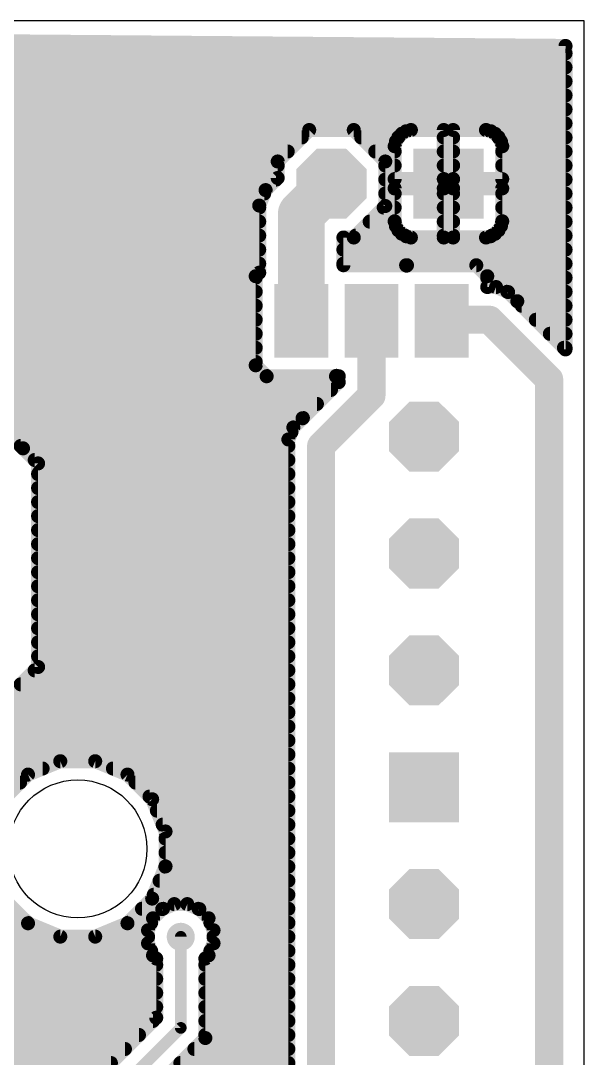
# Model space of a CAD drawing. Extents: x 0 to 81, y 1 to 51.1.
# Drawn here: x 68.76 to 81, y 28.45 to 51 of the extents above; entities that cross this region are included whole.
import ezdxf

# ---------------------------------------------------------------- set-up
doc = ezdxf.new("R2010")
doc.units = 0
for name, color, linetype in [('16', 175, 'CONTINUOUS'), ('17', 82, 'CONTINUOUS'), ('18', 82, 'CONTINUOUS'), ('20', 7, 'CONTINUOUS')]:
    doc.layers.add(name, color=color, linetype=linetype)

# ---------------------------------------------------------------- blocks, each defined once
blk = doc.blocks.new('OCTAGONP')
at = {"const_width": 0.5}
blk.add_lwpolyline([(-0.25, -0.1036), (-0.25, 0.1036), (-0.1036, 0.25), (0.1036, 0.25), (0.25, 0.1036), (0.25, -0.1036), (0.1036, -0.25), (-0.1036, -0.25), (-0.25, -0.1036), (-0.25, 0.1036)], dxfattribs=at)
blk = doc.blocks.new('SQUAREP')
blk.add_solid([(-0.5, -0.5), (0.5, -0.5), (-0.5, 0.5), (0.5, 0.5)])
blk = doc.blocks.new('RECT')
blk.add_solid([(-0.5, -0.5), (0.5, -0.5), (-0.5, 0.5), (0.5, 0.5)])
blk = doc.blocks.new('ROUNDV')
at = {"const_width": 0.5}
blk.add_lwpolyline([(0, -0.25, 1), (0, 0.25, 1), (0, -0.25)], format="xyb", dxfattribs=at)

msp = doc.modelspace()

# ---------------------------------------------------------------- linework, layer by layer
at = {"layer": '16'}
for points, const_width in [([(63.528, 50.5936), (80.5936, 50.4528)], 0.3048), ([(80.5936, 50.4528), (80.5936, 43.8562)], 0.3048), ([(16.2179, 50.292), (80.5936, 50.292)], 0.3048), ([(16.2179, 49.9872), (80.5936, 49.9872)], 0.3048), ([(16.2179, 49.6824), (80.5936, 49.6824)], 0.3048), ([(16.2179, 49.3776), (80.5936, 49.3776)], 0.3048), ([(16.2179, 49.0728), (80.5936, 49.0728)], 0.3048), ([(16.2179, 48.768), (80.5936, 48.768)], 0.3048), ([(75.0268, 48.6256), (74.3424, 47.9412)], 0.3048), ([(75.9948, 48.6256), (75.0268, 48.6256)], 0.3048), ([(76.6792, 47.9412), (75.9948, 48.6256)], 0.3048), ([(77.1319, 48.5979), (77.0393, 48.5444)], 0.3048), ([(77.2353, 48.6256), (77.1319, 48.5979)], 0.3048), ([(77.9492, 48.6256), (77.2353, 48.6256)], 0.3048), ([(77.9492, 47.5588), (77.9492, 48.6256)], 0.3048), ([(78.8663, 48.6256), (78.1524, 48.6256)], 0.3048), ([(78.1524, 48.6256), (78.1524, 47.5588)], 0.3048), ([(78.9697, 48.5979), (78.8663, 48.6256)], 0.3048), ([(79.0623, 48.5444), (78.9697, 48.5979)], 0.3048), ([(14.7574, 48.4632), (74.8644, 48.4632)], 0.3048), ([(76.1572, 48.4632), (76.9604, 48.4632)], 0.3048), ([(76.9101, 48.3761), (76.8824, 48.2727)], 0.3048), ([(76.9636, 48.4687), (76.9101, 48.3761)], 0.3048), ([(77.0393, 48.5444), (76.9636, 48.4687)], 0.3048), ([(77.9492, 48.4632), (78.1524, 48.4632)], 0.3048), ([(79.138, 48.4687), (79.0623, 48.5444)], 0.3048), ([(79.1915, 48.3761), (79.138, 48.4687)], 0.3048), ([(79.1412, 48.4632), (80.5936, 48.4632)], 0.3048), ([(79.2192, 48.2727), (79.1915, 48.3761)], 0.3048), ([(16.2179, 48.1584), (74.5596, 48.1584)], 0.3048), ([(76.462, 48.1584), (76.8824, 48.1584)], 0.3048), ([(76.8824, 48.2727), (76.8824, 47.5588)], 0.3048), ([(77.9492, 48.1584), (78.1524, 48.1584)], 0.3048), ([(79.2192, 47.5588), (79.2192, 48.2727)], 0.3048), ([(79.2192, 48.1584), (80.5936, 48.1584)], 0.3048), ([(74.3424, 47.9412), (74.3424, 47.582)], 0.3048), ([(76.6792, 46.9732), (76.6792, 47.9412)], 0.3048), ([(54.014, 47.8536), (74.3424, 47.8536)], 0.3048), ([(74.8552, 46.8016), (75.5108, 47.4572)], 1.016), ([(76.6792, 47.8536), (76.8824, 47.8536)], 0.3048), ([(77.9492, 47.8536), (78.1524, 47.8536)], 0.3048), ([(79.2192, 47.8536), (80.5936, 47.8536)], 0.3048), ([(54.3188, 47.5488), (74.3092, 47.5488)], 0.3048), ([(74.3424, 47.582), (74.08, 47.3196)], 0.3048), ([(76.6792, 47.5488), (77.9492, 47.5488)], 0.3048), ([(76.8824, 47.5588), (77.9492, 47.5588)], 0.3048), ([(78.1524, 47.5588), (77.9492, 47.5588)], 0.3048), ([(77.9492, 47.5588), (77.9492, 47.3556)], 0.3048), ([(78.1524, 47.3556), (78.1524, 47.5588)], 0.3048), ([(78.1524, 47.5588), (79.2192, 47.5588)], 0.3048), ([(78.1524, 47.5488), (80.5936, 47.5488)], 0.3048), ([(54.5084, 47.244), (74.0487, 47.244)], 0.3048), ([(74.08, 47.3196), (73.9408, 46.9835)], 0.3048), ([(76.6792, 47.244), (76.8824, 47.244)], 0.3048), ([(77.9492, 47.3556), (76.8824, 47.3556)], 0.3048), ([(76.8824, 47.3556), (76.8824, 46.6417)], 0.3048), ([(77.9492, 46.2888), (77.9492, 47.3556)], 0.3048), ([(77.9492, 47.3556), (78.1524, 47.3556)], 0.3048), ([(77.9492, 47.244), (78.1524, 47.244)], 0.3048), ([(78.1524, 47.3556), (78.1524, 46.2888)], 0.3048), ([(79.2192, 47.3556), (78.1524, 47.3556)], 0.3048), ([(79.2192, 46.6417), (79.2192, 47.3556)], 0.3048), ([(79.2192, 47.244), (80.5936, 47.244)], 0.3048), ([(73.9408, 46.9835), (73.9408, 45.5242)], 0.3048), ([(74.8552, 44.4796), (74.8552, 46.8016)], 1.016), ([(54.5084, 46.9392), (73.9408, 46.9392)], 0.3048), ([(75.9948, 46.2888), (76.6792, 46.9732)], 0.3048), ([(76.6452, 46.9392), (76.8824, 46.9392)], 0.3048), ([(77.9492, 46.9392), (78.1524, 46.9392)], 0.3048), ([(79.2192, 46.9392), (80.5936, 46.9392)], 0.3048), ([(54.5084, 46.6344), (73.9408, 46.6344)], 0.3048), ([(76.3404, 46.6344), (76.8844, 46.6344)], 0.3048), ([(76.8824, 46.6417), (76.9101, 46.5383)], 0.3048), ([(76.9101, 46.5383), (76.9636, 46.4457)], 0.3048), ([(77.9492, 46.6344), (78.1524, 46.6344)], 0.3048), ([(79.138, 46.4457), (79.1915, 46.5383)], 0.3048), ([(79.1915, 46.5383), (79.2192, 46.6417)], 0.3048), ([(79.2172, 46.6344), (80.5936, 46.6344)], 0.3048), ([(54.4468, 46.3296), (73.9408, 46.3296)], 0.3048), ([(76.0356, 46.3296), (77.1092, 46.3296)], 0.3048), ([(76.9636, 46.4457), (77.0393, 46.37)], 0.3048), ([(77.0393, 46.37), (77.1319, 46.3165)], 0.3048), ([(77.1319, 46.3165), (77.2353, 46.2888)], 0.3048), ([(77.9492, 46.3296), (78.1524, 46.3296)], 0.3048), ([(78.8663, 46.2888), (78.9697, 46.3165)], 0.3048), ([(78.9697, 46.3165), (79.0623, 46.37)], 0.3048), ([(78.9924, 46.3296), (80.5936, 46.3296)], 0.3048), ([(79.0623, 46.37), (79.138, 46.4457)], 0.3048), ([(75.7696, 45.6861), (75.7696, 46.2888)], 0.3048), ([(75.7696, 46.2888), (75.9948, 46.2888)], 0.3048), ([(77.2353, 46.2888), (77.9492, 46.2888)], 0.3048), ([(78.1524, 46.2888), (78.8663, 46.2888)], 0.3048), ([(63.8322, 46.0248), (73.9408, 46.0248)], 0.3048), ([(75.7696, 46.0248), (80.5936, 46.0248)], 0.3048), ([(63.9572, 45.72), (73.9408, 45.72)], 0.3048), ([(75.7696, 45.72), (80.5936, 45.72)], 0.3048), ([(77.1317, 45.6861), (75.7696, 45.6861)], 0.3048), ([(77.1412, 45.6766), (77.1317, 45.6861)], 0.3048), ([(77.1507, 45.6861), (77.1412, 45.6766)], 0.3048), ([(78.6557, 45.6861), (77.1507, 45.6861)], 0.3048), ([(78.8938, 45.448), (78.6557, 45.6861)], 0.3048), ([(63.9371, 45.4152), (73.8646, 45.4152)], 0.3048), ([(73.9408, 45.5242), (73.8646, 45.448)], 0.3048), ([(73.8646, 45.448), (73.8646, 43.5112)], 0.3048), ([(78.8938, 45.212), (78.8938, 45.448)], 0.3048), ([(78.8938, 45.4152), (80.5936, 45.4152)], 0.3048), ([(79.0847, 45.212), (78.8938, 45.212)], 0.3048), ([(79.3461, 45.1037), (79.0847, 45.212)], 0.3048), ([(63.757, 45.1104), (73.8646, 45.1104)], 0.3048), ([(79.3299, 45.1104), (80.5936, 45.1104)], 0.3048), ([(79.5461, 44.9037), (79.3461, 45.1037)], 0.3048), ([(54.5084, 44.8056), (73.8646, 44.8056)], 0.3048), ([(80.5936, 43.8562), (79.5461, 44.9037)], 0.3048), ([(79.5461, 44.9037), (79.5461, 44.9037)], 0.3048), ([(79.6442, 44.8056), (80.5936, 44.8056)], 0.3048), ([(54.5084, 44.5008), (73.8646, 44.5008)], 0.3048), ([(76.3792, 44.4796), (76.3792, 42.8512)], 0.6096), ([(78.3124, 44.4796), (77.9032, 44.4796)], 0.6096), ([(78.3336, 44.5008), (78.3124, 44.4796)], 0.6096), ([(78.9432, 44.5008), (78.3336, 44.5008)], 0.6096), ([(78.9432, 44.5008), (80.2386, 43.2054)], 0.6096), ([(79.949, 44.5008), (80.5936, 44.5008)], 0.3048), ([(54.5084, 44.196), (73.8646, 44.196)], 0.3048), ([(80.2538, 44.196), (80.5936, 44.196)], 0.3048), ([(54.5084, 43.8912), (73.8646, 43.8912)], 0.3048), ([(80.5586, 43.8912), (80.5936, 43.8912)], 0.3048), ([(54.2436, 43.5864), (73.8646, 43.5864)], 0.3048), ([(73.8646, 43.5112), (74.1027, 43.2731)], 0.3048), ([(53.9388, 43.2816), (74.0942, 43.2816)], 0.3048), ([(74.1027, 43.2731), (75.6077, 43.2731)], 0.3048), ([(75.668, 43.1458), (74.8827, 42.3605)], 0.3048), ([(75.6077, 43.2731), (75.6172, 43.2826)], 0.3048), ([(75.6162, 43.2816), (75.6182, 43.2816)], 0.3048), ([(75.6172, 43.2826), (75.6267, 43.2731)], 0.3048), ([(75.6267, 43.2731), (75.668, 43.2731)], 0.3048), ([(75.668, 43.2731), (75.668, 43.1458)], 0.3048), ([(80.2386, 43.2054), (80.2386, 3.2766)], 0.6096), ([(53.0042, 42.9768), (75.499, 42.9768)], 0.3048), ([(76.3792, 42.8512), (75.2856, 41.7576)], 0.6096), ([(53.0352, 42.672), (75.1942, 42.672)], 0.3048), ([(52.9309, 42.3672), (74.8894, 42.3672)], 0.3048), ([(74.8827, 42.3605), (74.6827, 42.1605)], 0.3048), ([(68.4559, 42.0624), (74.6421, 42.0624)], 0.3048), ([(74.6827, 42.1605), (74.5744, 41.8991)], 0.3048), ([(68.8115, 41.7068), (68.5292, 41.9891)], 0.3048), ([(74.5744, 41.8991), (74.5744, 25.1569)], 0.3048), ([(75.2856, 41.7576), (75.2856, 33.528)], 0.6096), ([(68.7607, 41.7576), (74.5744, 41.7576)], 0.3048), ([(69.1388, 41.3795), (68.8115, 41.7068)], 0.3048), ([(68.8115, 41.7068), (68.8115, 41.7068)], 0.3048), ([(69.0655, 41.4528), (74.5744, 41.4528)], 0.3048), ([(69.1388, 36.9541), (69.1388, 41.3795)], 0.3048), ([(69.1388, 41.148), (74.5744, 41.148)], 0.3048), ([(69.1388, 40.8432), (74.5744, 40.8432)], 0.3048), ([(69.1388, 40.5384), (74.5744, 40.5384)], 0.3048), ([(69.1388, 40.2336), (74.5744, 40.2336)], 0.3048), ([(69.1388, 39.9288), (74.5744, 39.9288)], 0.3048), ([(69.1388, 39.624), (74.5744, 39.624)], 0.3048), ([(69.1388, 39.3192), (74.5744, 39.3192)], 0.3048), ([(69.1388, 39.0144), (74.5744, 39.0144)], 0.3048), ([(69.1388, 38.7096), (74.5744, 38.7096)], 0.3048), ([(69.1388, 38.4048), (74.5744, 38.4048)], 0.3048), ([(69.1388, 38.1), (74.5744, 38.1)], 0.3048), ([(69.1388, 37.7952), (74.5744, 37.7952)], 0.3048), ([(69.1388, 37.4904), (74.5744, 37.4904)], 0.3048), ([(69.1388, 37.1856), (74.5744, 37.1856)], 0.3048), ([(67.9196, 35.7349), (69.1388, 36.9541)], 0.3048), ([(69.0655, 36.8808), (74.5744, 36.8808)], 0.3048), ([(68.7607, 36.576), (74.5744, 36.576)], 0.3048), ([(68.4559, 36.2712), (74.5744, 36.2712)], 0.3048), ([(68.1511, 35.9664), (74.5744, 35.9664)], 0.3048), ([(67.8463, 35.6616), (74.5744, 35.6616)], 0.3048), ([(66.9319, 35.3568), (74.5744, 35.3568)], 0.3048), ([(66.6271, 35.052), (74.5744, 35.052)], 0.3048), ([(69.6208, 34.9064), (68.9201, 34.6162)], 0.3048), ([(70.3792, 34.9064), (69.6208, 34.9064)], 0.3048), ([(71.0799, 34.6162), (70.3792, 34.9064)], 0.3048), ([(66.3223, 34.7472), (69.2365, 34.7472)], 0.3048), ([(68.9201, 34.6162), (68.3838, 34.0799)], 0.3048), ([(70.7635, 34.7472), (74.5744, 34.7472)], 0.3048), ([(71.6162, 34.0799), (71.0799, 34.6162)], 0.3048), ([(66.0175, 34.4424), (68.7463, 34.4424)], 0.3048), ([(71.2537, 34.4424), (74.5744, 34.4424)], 0.3048), ([(71.5585, 34.1376), (74.5744, 34.1376)], 0.3048), ([(71.9064, 33.3792), (71.6162, 34.0799)], 0.3048), ([(71.7185, 33.8328), (74.5744, 33.8328)], 0.3048), ([(75.2856, 33.528), (75.2856, 25.2984)], 0.6096), ([(71.8448, 33.528), (74.5744, 33.528)], 0.3048), ([(71.9064, 32.6208), (71.9064, 33.3792)], 0.3048), ([(71.9064, 33.2232), (74.5744, 33.2232)], 0.3048), ([(71.9064, 32.9184), (74.5744, 32.9184)], 0.3048), ([(71.6162, 31.9201), (71.9064, 32.6208)], 0.3048), ([(71.9034, 32.6136), (74.5744, 32.6136)], 0.3048), ([(71.7772, 32.3088), (74.5744, 32.3088)], 0.3048), ([(68.3838, 31.9201), (68.9201, 31.3838)], 0.3048), ([(71.0799, 31.3838), (71.6162, 31.9201)], 0.3048), ([(71.6509, 32.004), (74.5744, 32.004)], 0.3048), ([(71.3953, 31.6992), (71.8509, 31.6992)], 0.3048), ([(71.8347, 31.6925), (71.6347, 31.4925)], 0.3048), ([(72.0961, 31.8008), (71.8347, 31.6925)], 0.3048), ([(72.3791, 31.8008), (72.0961, 31.8008)], 0.3048), ([(72.6405, 31.6925), (72.3791, 31.8008)], 0.3048), ([(72.6243, 31.6992), (74.5744, 31.6992)], 0.3048), ([(72.8405, 31.4925), (72.6405, 31.6925)], 0.3048), ([(71.6347, 31.4925), (71.5264, 31.2311)], 0.3048), ([(72.9488, 31.2311), (72.8405, 31.4925)], 0.3048), ([(55.0447, 31.3944), (68.9095, 31.3944)], 0.3048), ([(68.9201, 31.3838), (69.6208, 31.0936)], 0.3048), ([(70.3792, 31.0936), (71.0799, 31.3838)], 0.3048), ([(71.0905, 31.3944), (71.5941, 31.3944)], 0.3048), ([(71.5264, 31.2311), (71.5264, 30.9481)], 0.3048), ([(72.8811, 31.3944), (74.5744, 31.3944)], 0.3048), ([(72.9488, 30.9481), (72.9488, 31.2311)], 0.3048), ([(54.7399, 31.0896), (71.5264, 31.0896)], 0.3048), ([(69.6208, 31.0936), (70.3792, 31.0936)], 0.3048), ([(72.2376, 31.0896), (72.2376, 29.1098)], 0.254), ([(72.9488, 31.0896), (74.5744, 31.0896)], 0.3048), ([(54.4351, 30.7848), (71.5941, 30.7848)], 0.3048), ([(71.5264, 30.9481), (71.6347, 30.6867)], 0.3048), ([(72.8405, 30.6867), (72.9488, 30.9481)], 0.3048), ([(72.8811, 30.7848), (74.5744, 30.7848)], 0.3048), ([(71.6347, 30.6867), (71.7042, 30.6172)], 0.3048), ([(71.7042, 30.6172), (71.7042, 29.3307)], 0.3048), ([(72.771, 30.6172), (72.8405, 30.6867)], 0.3048), ([(72.771, 28.8889), (72.771, 30.6172)], 0.3048), ([(54.1303, 30.48), (71.7042, 30.48)], 0.3048), ([(72.771, 30.48), (74.5744, 30.48)], 0.3048), ([(53.8255, 30.1752), (71.7042, 30.1752)], 0.3048), ([(72.771, 30.1752), (74.5744, 30.1752)], 0.3048), ([(53.5207, 29.8704), (71.7042, 29.8704)], 0.3048), ([(72.771, 29.8704), (74.5744, 29.8704)], 0.3048), ([(53.2159, 29.5656), (71.7042, 29.5656)], 0.3048), ([(72.771, 29.5656), (74.5744, 29.5656)], 0.3048), ([(52.9111, 29.2608), (71.6343, 29.2608)], 0.3048), ([(71.7042, 29.3307), (70.6705, 28.297)], 0.3048), ([(72.771, 29.2608), (74.5744, 29.2608)], 0.3048), ([(52.6063, 28.956), (71.3295, 28.956)], 0.3048), ([(72.2376, 29.1098), (70.7136, 27.5858)], 0.254), ([(72.771, 28.956), (74.5744, 28.956)], 0.3048), ([(71.4248, 27.5427), (72.771, 28.8889)], 0.3048), ([(52.3015, 28.6512), (71.0247, 28.6512)], 0.3048), ([(72.5333, 28.6512), (74.5744, 28.6512)], 0.3048), ([(51.9967, 28.3464), (70.7199, 28.3464)], 0.3048), ([(72.2285, 28.3464), (74.5744, 28.3464)], 0.3048)]:
    msp.add_lwpolyline(points, dxfattribs=dict(at, const_width=const_width))
for points, const_width in [([(80.6698, 50.4528, 1), (80.5174, 50.4528)], 0.1524), ([(80.593, 50.3766, 1), (80.5942, 50.529)], 0.1524), ([(80.5936, 50.2158, 1), (80.5936, 50.3682)], 0.1524), ([(80.5936, 49.911, 1), (80.5936, 50.0634)], 0.1524), ([(80.5936, 49.6062, 1), (80.5936, 49.7586)], 0.1524), ([(80.5936, 49.3014, 1), (80.5936, 49.4538)], 0.1524), ([(80.5936, 48.9966, 1), (80.5936, 49.149)], 0.1524), ([(75.0268, 48.7018, 1), (75.0268, 48.5494)], 0.1524), ([(75.0807, 48.5717, 1), (74.9729, 48.6795)], 0.1524), ([(76.0486, 48.6795, 1), (75.9409, 48.5717)], 0.1524), ([(75.9948, 48.5494, 1), (75.9948, 48.7018)], 0.1524), ([(77.1122, 48.6715, 1), (77.1517, 48.5243)], 0.1524), ([(77.17, 48.5319, 1), (77.0938, 48.6639)], 0.1524), ([(77.2353, 48.7018, 1), (77.2353, 48.5494)], 0.1524), ([(77.255, 48.552, 1), (77.2156, 48.6992)], 0.1524), ([(78.0254, 48.6256, 1), (77.873, 48.6256)], 0.1524), ([(77.9492, 48.5494, 1), (77.9492, 48.7018)], 0.1524), ([(78.1524, 48.7018, 1), (78.1524, 48.5494)], 0.1524), ([(78.2286, 48.6256, 1), (78.0762, 48.6256)], 0.1524), ([(78.886, 48.6992, 1), (78.8466, 48.552)], 0.1524), ([(78.8663, 48.5494, 1), (78.8663, 48.7018)], 0.1524), ([(79.0078, 48.6639, 1), (78.9316, 48.5319)], 0.1524), ([(78.9499, 48.5243, 1), (78.9894, 48.6715)], 0.1524), ([(80.5936, 48.6918, 1), (80.5936, 48.8442)], 0.1524), ([(74.8644, 48.387, 1), (74.8644, 48.5394)], 0.1524), ([(76.1572, 48.5394, 1), (76.1572, 48.387)], 0.1524), ([(76.8441, 48.4142, 1), (76.9761, 48.338)], 0.1524), ([(76.9837, 48.3563, 1), (76.8365, 48.3958)], 0.1524), ([(76.9097, 48.5226, 1), (77.0175, 48.4149)], 0.1524), ([(77.0296, 48.4306, 1), (76.8976, 48.5068)], 0.1524), ([(76.9604, 48.387, 1), (76.9604, 48.5394)], 0.1524), ([(77.0012, 48.6104, 1), (77.0774, 48.4784)], 0.1524), ([(77.0931, 48.4905, 1), (76.9854, 48.5983)], 0.1524), ([(77.9492, 48.5394, 1), (77.9492, 48.387)], 0.1524), ([(78.1524, 48.387, 1), (78.1524, 48.5394)], 0.1524), ([(79.1162, 48.5983, 1), (79.0085, 48.4905)], 0.1524), ([(79.0242, 48.4784, 1), (79.1004, 48.6104)], 0.1524), ([(79.204, 48.5068, 1), (79.072, 48.4306)], 0.1524), ([(79.1412, 48.5394, 1), (79.1412, 48.387)], 0.1524), ([(79.0841, 48.4149, 1), (79.1919, 48.5226)], 0.1524), ([(79.2651, 48.3958, 1), (79.1179, 48.3563)], 0.1524), ([(79.1255, 48.338, 1), (79.2575, 48.4142)], 0.1524), ([(80.5936, 48.387, 1), (80.5936, 48.5394)], 0.1524), ([(74.5596, 48.0822, 1), (74.5596, 48.2346)], 0.1524), ([(76.462, 48.2346, 1), (76.462, 48.0822)], 0.1524), ([(76.9586, 48.2727, 1), (76.8062, 48.2727)], 0.1524), ([(76.8088, 48.2924, 1), (76.956, 48.253)], 0.1524), ([(76.8824, 48.0822, 1), (76.8824, 48.2346)], 0.1524), ([(77.9492, 48.2346, 1), (77.9492, 48.0822)], 0.1524), ([(78.1524, 48.0822, 1), (78.1524, 48.2346)], 0.1524), ([(79.2954, 48.2727, 1), (79.143, 48.2727)], 0.1524), ([(79.2192, 48.2346, 1), (79.2192, 48.0822)], 0.1524), ([(79.1456, 48.253, 1), (79.2928, 48.2924)], 0.1524), ([(80.5936, 48.0822, 1), (80.5936, 48.2346)], 0.1524), ([(74.4186, 47.9412, 1), (74.2662, 47.9412)], 0.1524), ([(74.2885, 47.995, 1), (74.3963, 47.8873)], 0.1524), ([(76.7554, 47.9412, 1), (76.603, 47.9412)], 0.1524), ([(76.6253, 47.8873, 1), (76.7331, 47.995)], 0.1524), ([(74.3424, 47.7774, 1), (74.3424, 47.9298)], 0.1524), ([(75.6904, 47.2776, 1), (75.3312, 47.6368)], 0.508), ([(76.6792, 47.9298, 1), (76.6792, 47.7774)], 0.1524), ([(76.8824, 47.7774, 1), (76.8824, 47.9298)], 0.1524), ([(77.9492, 47.9298, 1), (77.9492, 47.7774)], 0.1524), ([(78.1524, 47.7774, 1), (78.1524, 47.9298)], 0.1524), ([(79.2192, 47.9298, 1), (79.2192, 47.7774)], 0.1524), ([(80.5936, 47.7774, 1), (80.5936, 47.9298)], 0.1524), ([(74.2662, 47.582, 1), (74.4186, 47.582)], 0.1524), ([(74.3963, 47.5281, 1), (74.2885, 47.6358)], 0.1524), ([(74.3092, 47.4726, 1), (74.3092, 47.625)], 0.1524), ([(76.6792, 47.625, 1), (76.6792, 47.4726)], 0.1524), ([(76.8824, 47.635, 1), (76.8824, 47.4826)], 0.1524), ([(76.8062, 47.5588, 1), (76.9586, 47.5588)], 0.1524), ([(77.9492, 47.635, 1), (77.9492, 47.4826)], 0.1524), ([(78.0254, 47.5588, 1), (77.873, 47.5588)], 0.1524), ([(77.873, 47.5588, 1), (78.0254, 47.5588)], 0.1524), ([(77.9492, 47.4826, 1), (77.9492, 47.635)], 0.1524), ([(77.9492, 47.4726, 1), (77.9492, 47.625)], 0.1524), ([(78.2286, 47.5588, 1), (78.0762, 47.5588)], 0.1524), ([(78.1524, 47.635, 1), (78.1524, 47.4826)], 0.1524), ([(78.1524, 47.625, 1), (78.1524, 47.4726)], 0.1524), ([(78.0762, 47.5588, 1), (78.2286, 47.5588)], 0.1524), ([(78.1524, 47.4826, 1), (78.1524, 47.635)], 0.1524), ([(79.143, 47.5588, 1), (79.2954, 47.5588)], 0.1524), ([(79.2192, 47.4826, 1), (79.2192, 47.635)], 0.1524), ([(80.5936, 47.4726, 1), (80.5936, 47.625)], 0.1524), ([(74.0261, 47.3734, 1), (74.1339, 47.2657)], 0.1524), ([(74.1504, 47.2904, 1), (74.0096, 47.3487)], 0.1524), ([(74.0487, 47.1678, 1), (74.0487, 47.3202)], 0.1524), ([(76.6792, 47.3202, 1), (76.6792, 47.1678)], 0.1524), ([(76.8824, 47.4318, 1), (76.8824, 47.2794)], 0.1524), ([(76.9586, 47.3556, 1), (76.8062, 47.3556)], 0.1524), ([(76.8824, 47.1678, 1), (76.8824, 47.3202)], 0.1524), ([(78.0254, 47.3556, 1), (77.873, 47.3556)], 0.1524), ([(77.9492, 47.4318, 1), (77.9492, 47.2794)], 0.1524), ([(77.873, 47.3556, 1), (78.0254, 47.3556)], 0.1524), ([(77.9492, 47.3202, 1), (77.9492, 47.1678)], 0.1524), ([(77.9492, 47.2794, 1), (77.9492, 47.4318)], 0.1524), ([(78.2286, 47.3556, 1), (78.0762, 47.3556)], 0.1524), ([(78.1524, 47.4318, 1), (78.1524, 47.2794)], 0.1524), ([(78.0762, 47.3556, 1), (78.2286, 47.3556)], 0.1524), ([(78.1524, 47.2794, 1), (78.1524, 47.4318)], 0.1524), ([(78.1524, 47.1678, 1), (78.1524, 47.3202)], 0.1524), ([(79.2954, 47.3556, 1), (79.143, 47.3556)], 0.1524), ([(79.2192, 47.3202, 1), (79.2192, 47.1678)], 0.1524), ([(79.2192, 47.2794, 1), (79.2192, 47.4318)], 0.1524), ([(80.5936, 47.1678, 1), (80.5936, 47.3202)], 0.1524), ([(74.017, 46.9835, 1), (73.8646, 46.9835)], 0.1524), ([(75.1092, 46.8016, 1), (74.6012, 46.8016)], 0.508), ([(74.6756, 46.9812, 1), (75.0348, 46.622)], 0.508), ([(73.8704, 47.0126, 1), (74.0112, 46.9543)], 0.1524), ([(73.9408, 46.863, 1), (73.9408, 47.0154)], 0.1524), ([(76.6452, 47.0154, 1), (76.6452, 46.863)], 0.1524), ([(76.603, 46.9732, 1), (76.7554, 46.9732)], 0.1524), ([(76.7331, 46.9193, 1), (76.6253, 47.0271)], 0.1524), ([(76.8824, 46.863, 1), (76.8824, 47.0154)], 0.1524), ([(77.9492, 47.0154, 1), (77.9492, 46.863)], 0.1524), ([(78.1524, 46.863, 1), (78.1524, 47.0154)], 0.1524), ([(79.2192, 47.0154, 1), (79.2192, 46.863)], 0.1524), ([(80.5936, 46.863, 1), (80.5936, 47.0154)], 0.1524), ([(73.9408, 46.5582, 1), (73.9408, 46.7106)], 0.1524), ([(76.3404, 46.7106, 1), (76.3404, 46.5582)], 0.1524), ([(76.956, 46.6614, 1), (76.8088, 46.622)], 0.1524), ([(76.8062, 46.6417, 1), (76.9586, 46.6417)], 0.1524), ([(76.9761, 46.5764, 1), (76.8441, 46.5002)], 0.1524), ([(76.8844, 46.5582, 1), (76.8844, 46.7106)], 0.1524), ([(77.9492, 46.7106, 1), (77.9492, 46.5582)], 0.1524), ([(78.1524, 46.5582, 1), (78.1524, 46.7106)], 0.1524), ([(79.2575, 46.5002, 1), (79.1255, 46.5764)], 0.1524), ([(79.2172, 46.7106, 1), (79.2172, 46.5582)], 0.1524), ([(79.143, 46.6417, 1), (79.2954, 46.6417)], 0.1524), ([(79.2928, 46.622, 1), (79.1456, 46.6614)], 0.1524), ([(80.5936, 46.5582, 1), (80.5936, 46.7106)], 0.1524), ([(73.9408, 46.2534, 1), (73.9408, 46.4058)], 0.1524), ([(76.0356, 46.4058, 1), (76.0356, 46.2534)], 0.1524), ([(76.8365, 46.5186, 1), (76.9837, 46.5581)], 0.1524), ([(77.0175, 46.4995, 1), (76.9097, 46.3918)], 0.1524), ([(76.8976, 46.4076, 1), (77.0296, 46.4838)], 0.1524), ([(77.0774, 46.436, 1), (77.0012, 46.304)], 0.1524), ([(76.9854, 46.3161, 1), (77.0931, 46.4239)], 0.1524), ([(77.1517, 46.3901, 1), (77.1122, 46.2429)], 0.1524), ([(77.0938, 46.2505, 1), (77.17, 46.3825)], 0.1524), ([(77.1092, 46.2534, 1), (77.1092, 46.4058)], 0.1524), ([(77.9492, 46.4058, 1), (77.9492, 46.2534)], 0.1524), ([(78.1524, 46.2534, 1), (78.1524, 46.4058)], 0.1524), ([(78.9316, 46.3825, 1), (79.0078, 46.2505)], 0.1524), ([(78.9924, 46.4058, 1), (78.9924, 46.2534)], 0.1524), ([(78.9894, 46.2429, 1), (78.9499, 46.3901)], 0.1524), ([(79.0085, 46.4239, 1), (79.1162, 46.3161)], 0.1524), ([(79.1004, 46.304, 1), (79.0242, 46.436)], 0.1524), ([(79.072, 46.4838, 1), (79.204, 46.4076)], 0.1524), ([(79.1919, 46.3918, 1), (79.0841, 46.4995)], 0.1524), ([(79.1179, 46.5581, 1), (79.2651, 46.5186)], 0.1524), ([(80.5936, 46.2534, 1), (80.5936, 46.4058)], 0.1524), ([(75.8458, 46.2888, 1), (75.6934, 46.2888)], 0.1524), ([(75.7696, 46.365, 1), (75.7696, 46.2126)], 0.1524), ([(75.9409, 46.3427, 1), (76.0486, 46.2349)], 0.1524), ([(75.9948, 46.2126, 1), (75.9948, 46.365)], 0.1524), ([(77.2353, 46.365, 1), (77.2353, 46.2126)], 0.1524), ([(77.2156, 46.2152, 1), (77.255, 46.3624)], 0.1524), ([(77.873, 46.2888, 1), (78.0254, 46.2888)], 0.1524), ([(77.9492, 46.2126, 1), (77.9492, 46.365)], 0.1524), ([(78.1524, 46.365, 1), (78.1524, 46.2126)], 0.1524), ([(78.0762, 46.2888, 1), (78.2286, 46.2888)], 0.1524), ([(78.8466, 46.3624, 1), (78.886, 46.2152)], 0.1524), ([(78.8663, 46.2126, 1), (78.8663, 46.365)], 0.1524), ([(73.9408, 45.9486, 1), (73.9408, 46.101)], 0.1524), ([(75.7696, 46.101, 1), (75.7696, 45.9486)], 0.1524), ([(80.5936, 45.9486, 1), (80.5936, 46.101)], 0.1524), ([(73.9408, 45.6438, 1), (73.9408, 45.7962)], 0.1524), ([(75.7696, 45.7962, 1), (75.7696, 45.6438)], 0.1524), ([(75.7696, 45.7623, 1), (75.7696, 45.6099)], 0.1524), ([(77.1856, 45.74, 1), (77.0779, 45.6322)], 0.1524), ([(77.0873, 45.7305, 1), (77.1951, 45.6228)], 0.1524), ([(77.1507, 45.7623, 1), (77.1507, 45.6099)], 0.1524), ([(77.0873, 45.6227, 1), (77.1951, 45.7305)], 0.1524), ([(77.2046, 45.6322, 1), (77.0968, 45.74)], 0.1524), ([(77.1317, 45.6099, 1), (77.1317, 45.7623)], 0.1524), ([(78.7096, 45.74, 1), (78.6019, 45.6322)], 0.1524), ([(78.6557, 45.6099, 1), (78.6557, 45.7623)], 0.1524), ([(80.5936, 45.6438, 1), (80.5936, 45.7962)], 0.1524), ([(73.9408, 45.448, 1), (73.7884, 45.448)], 0.1524), ([(73.8107, 45.5019, 1), (73.9185, 45.3942)], 0.1524), ([(73.8646, 45.5242, 1), (74.017, 45.5242)], 0.1524), ([(73.8646, 45.339, 1), (73.8646, 45.4914)], 0.1524), ([(73.9947, 45.4704, 1), (73.8869, 45.5781)], 0.1524), ([(75.6934, 45.6861, 1), (75.8458, 45.6861)], 0.1524), ([(78.97, 45.448, 1), (78.8176, 45.448)], 0.1524), ([(78.8938, 45.4914, 1), (78.8938, 45.339)], 0.1524), ([(78.8399, 45.3942, 1), (78.9477, 45.5019)], 0.1524), ([(80.5936, 45.339, 1), (80.5936, 45.4914)], 0.1524), ([(78.8938, 45.2882, 1), (78.8938, 45.1358)], 0.1524), ([(79.1138, 45.2824, 1), (79.0555, 45.1416)], 0.1524), ([(79.0847, 45.1358, 1), (79.0847, 45.2882)], 0.1524), ([(73.8646, 45.0342, 1), (73.8646, 45.1866)], 0.1524), ([(78.8176, 45.212, 1), (78.97, 45.212)], 0.1524), ([(79.3299, 45.1866, 1), (79.3299, 45.0342)], 0.1524), ([(79.3999, 45.1576, 1), (79.2922, 45.0498)], 0.1524), ([(79.3169, 45.0333, 1), (79.3752, 45.1741)], 0.1524), ([(80.5936, 45.0342, 1), (80.5936, 45.1866)], 0.1524), ([(73.8646, 44.7294, 1), (73.8646, 44.8818)], 0.1524), ([(79.6223, 44.9037, 1), (79.4699, 44.9037)], 0.1524), ([(79.6, 44.9575, 1), (79.4922, 44.8498)], 0.1524), ([(79.4699, 44.9037, 1), (79.6223, 44.9037)], 0.1524), ([(79.4922, 44.8498, 1), (79.6, 44.9575)], 0.1524), ([(79.6442, 44.8818, 1), (79.6442, 44.7294)], 0.1524), ([(80.5936, 44.7294, 1), (80.5936, 44.8818)], 0.1524), ([(73.8646, 44.4246, 1), (73.8646, 44.577)], 0.1524), ([(74.6012, 44.4796, 1), (75.1092, 44.4796)], 0.508), ([(76.5316, 44.4796, 1), (76.2268, 44.4796)], 0.3048), ([(77.9032, 44.632, 1), (77.9032, 44.3272)], 0.3048), ([(78.2046, 44.5874, 1), (78.4202, 44.3718)], 0.3048), ([(78.3336, 44.6532, 1), (78.3336, 44.3484)], 0.3048), ([(78.4414, 44.393, 1), (78.2258, 44.6086)], 0.3048), ([(78.3124, 44.3272, 1), (78.3124, 44.632)], 0.3048), ([(79.051, 44.6086, 1), (78.8354, 44.393)], 0.3048), ([(78.9432, 44.3484, 1), (78.9432, 44.6532)], 0.3048), ([(79.949, 44.577, 1), (79.949, 44.4246)], 0.1524), ([(80.5936, 44.4246, 1), (80.5936, 44.577)], 0.1524), ([(73.8646, 44.1198, 1), (73.8646, 44.2722)], 0.1524), ([(80.2538, 44.2722, 1), (80.2538, 44.1198)], 0.1524), ([(80.5936, 44.1198, 1), (80.5936, 44.2722)], 0.1524), ([(73.8646, 43.815, 1), (73.8646, 43.9674)], 0.1524), ([(80.5586, 43.9674, 1), (80.5586, 43.815)], 0.1524), ([(80.5397, 43.8023, 1), (80.6475, 43.9101)], 0.1524), ([(80.5936, 43.815, 1), (80.5936, 43.9674)], 0.1524), ([(80.5174, 43.8562, 1), (80.6698, 43.8562)], 0.1524), ([(73.9185, 43.565, 1), (73.8107, 43.4573)], 0.1524), ([(73.7884, 43.5112, 1), (73.9408, 43.5112)], 0.1524), ([(73.8646, 43.5102, 1), (73.8646, 43.6626)], 0.1524), ([(74.1027, 43.3493, 1), (74.1027, 43.1969)], 0.1524), ([(74.0488, 43.2192, 1), (74.1565, 43.327)], 0.1524), ([(74.0942, 43.2054, 1), (74.0942, 43.3578)], 0.1524), ([(75.5539, 43.327, 1), (75.6616, 43.2192)], 0.1524), ([(75.6162, 43.3578, 1), (75.6162, 43.2054)], 0.1524), ([(75.6711, 43.3364, 1), (75.5633, 43.2287)], 0.1524), ([(75.6267, 43.3493, 1), (75.6267, 43.1969)], 0.1524), ([(75.6711, 43.2287, 1), (75.5633, 43.3364)], 0.1524), ([(75.5728, 43.2192, 1), (75.6806, 43.327)], 0.1524), ([(75.7442, 43.2731, 1), (75.5918, 43.2731)], 0.1524), ([(75.6077, 43.1969, 1), (75.6077, 43.3493)], 0.1524), ([(75.7219, 43.0919, 1), (75.6141, 43.1997)], 0.1524), ([(75.6182, 43.2054, 1), (75.6182, 43.3578)], 0.1524), ([(75.668, 43.1969, 1), (75.668, 43.3493)], 0.1524), ([(80.391, 43.2054, 1), (80.0862, 43.2054)], 0.3048), ([(80.1308, 43.0976, 1), (80.3464, 43.3132)], 0.3048), ([(75.499, 42.9006, 1), (75.499, 43.053)], 0.1524), ([(75.5918, 43.1458, 1), (75.7442, 43.1458)], 0.1524), ([(76.487, 42.7434, 1), (76.2714, 42.959)], 0.3048), ([(76.2268, 42.8512, 1), (76.5316, 42.8512)], 0.3048), ([(75.1942, 42.5958, 1), (75.1942, 42.7482)], 0.1524), ([(74.8289, 42.4144, 1), (74.9366, 42.3066)], 0.1524), ([(74.9366, 42.3066, 1), (74.8289, 42.4144)], 0.1524), ([(74.8894, 42.291, 1), (74.8894, 42.4434)], 0.1524), ([(74.6288, 42.2143, 1), (74.7366, 42.1066)], 0.1524), ([(74.7531, 42.1313, 1), (74.6123, 42.1896)], 0.1524), ([(74.6421, 41.9862, 1), (74.6421, 42.1386)], 0.1524), ([(74.6506, 41.8991, 1), (74.4982, 41.8991)], 0.1524), ([(74.504, 41.9282, 1), (74.6448, 41.8699)], 0.1524), ([(75.1778, 41.8654, 1), (75.3934, 41.6498)], 0.3048), ([(75.438, 41.7576, 1), (75.1332, 41.7576)], 0.3048), ([(68.7607, 41.8338, 1), (68.7607, 41.6814)], 0.1524), ([(68.8653, 41.7607, 1), (68.7576, 41.6529)], 0.1524), ([(68.8115, 41.783, 1), (68.8115, 41.6306)], 0.1524), ([(68.7576, 41.6529, 1), (68.8653, 41.7607)], 0.1524), ([(68.8115, 41.6306, 1), (68.8115, 41.783)], 0.1524), ([(74.5744, 41.6814, 1), (74.5744, 41.8338)], 0.1524), ([(69.0655, 41.529, 1), (69.0655, 41.3766)], 0.1524), ([(69.215, 41.3795, 1), (69.0626, 41.3795)], 0.1524), ([(69.0849, 41.3256, 1), (69.1927, 41.4333)], 0.1524), ([(74.5744, 41.3766, 1), (74.5744, 41.529)], 0.1524), ([(69.1388, 41.2242, 1), (69.1388, 41.0718)], 0.1524), ([(74.5744, 41.0718, 1), (74.5744, 41.2242)], 0.1524), ([(69.1388, 40.9194, 1), (69.1388, 40.767)], 0.1524), ([(74.5744, 40.767, 1), (74.5744, 40.9194)], 0.1524), ([(69.1388, 40.6146, 1), (69.1388, 40.4622)], 0.1524), ([(74.5744, 40.4622, 1), (74.5744, 40.6146)], 0.1524), ([(69.1388, 40.3098, 1), (69.1388, 40.1574)], 0.1524), ([(74.5744, 40.1574, 1), (74.5744, 40.3098)], 0.1524), ([(69.1388, 40.005, 1), (69.1388, 39.8526)], 0.1524), ([(74.5744, 39.8526, 1), (74.5744, 40.005)], 0.1524), ([(69.1388, 39.7002, 1), (69.1388, 39.5478)], 0.1524), ([(74.5744, 39.5478, 1), (74.5744, 39.7002)], 0.1524), ([(69.1388, 39.3954, 1), (69.1388, 39.243)], 0.1524), ([(74.5744, 39.243, 1), (74.5744, 39.3954)], 0.1524), ([(69.1388, 39.0906, 1), (69.1388, 38.9382)], 0.1524), ([(74.5744, 38.9382, 1), (74.5744, 39.0906)], 0.1524), ([(69.1388, 38.7858, 1), (69.1388, 38.6334)], 0.1524), ([(74.5744, 38.6334, 1), (74.5744, 38.7858)], 0.1524), ([(69.1388, 38.481, 1), (69.1388, 38.3286)], 0.1524), ([(74.5744, 38.3286, 1), (74.5744, 38.481)], 0.1524), ([(69.1388, 38.1762, 1), (69.1388, 38.0238)], 0.1524), ([(74.5744, 38.0238, 1), (74.5744, 38.1762)], 0.1524), ([(69.1388, 37.8714, 1), (69.1388, 37.719)], 0.1524), ([(74.5744, 37.719, 1), (74.5744, 37.8714)], 0.1524), ([(69.1388, 37.5666, 1), (69.1388, 37.4142)], 0.1524), ([(74.5744, 37.4142, 1), (74.5744, 37.5666)], 0.1524), ([(69.1388, 37.2618, 1), (69.1388, 37.1094)], 0.1524), ([(74.5744, 37.1094, 1), (74.5744, 37.2618)], 0.1524), ([(69.0655, 36.957, 1), (69.0655, 36.8046)], 0.1524), ([(69.0626, 36.9541, 1), (69.215, 36.9541)], 0.1524), ([(69.1927, 36.9003, 1), (69.0849, 37.008)], 0.1524), ([(74.5744, 36.8046, 1), (74.5744, 36.957)], 0.1524), ([(68.7607, 36.6522, 1), (68.7607, 36.4998)], 0.1524), ([(74.5744, 36.4998, 1), (74.5744, 36.6522)], 0.1524), ([(74.5744, 36.195, 1), (74.5744, 36.3474)], 0.1524), ([(74.5744, 35.8902, 1), (74.5744, 36.0426)], 0.1524), ([(74.5744, 35.5854, 1), (74.5744, 35.7378)], 0.1524), ([(74.5744, 35.2806, 1), (74.5744, 35.433)], 0.1524), ([(74.5744, 34.9758, 1), (74.5744, 35.1282)], 0.1524), ([(69.6208, 34.9826, 1), (69.6208, 34.8302)], 0.1524), ([(69.65, 34.836, 1), (69.5916, 34.9768)], 0.1524), ([(70.4084, 34.9768, 1), (70.35, 34.836)], 0.1524), ([(70.3792, 34.8302, 1), (70.3792, 34.9826)], 0.1524), ([(68.8909, 34.6866, 1), (68.9493, 34.5458)], 0.1524), ([(68.974, 34.5623, 1), (68.8662, 34.67)], 0.1524), ([(69.2365, 34.671, 1), (69.2365, 34.8234)], 0.1524), ([(70.7635, 34.8234, 1), (70.7635, 34.671)], 0.1524), ([(71.1338, 34.67, 1), (71.026, 34.5623)], 0.1524), ([(71.0507, 34.5458, 1), (71.109, 34.6866)], 0.1524), ([(74.5744, 34.671, 1), (74.5744, 34.8234)], 0.1524), ([(68.7463, 34.3662, 1), (68.7463, 34.5186)], 0.1524), ([(71.2537, 34.5186, 1), (71.2537, 34.3662)], 0.1524), ([(74.5744, 34.3662, 1), (74.5744, 34.5186)], 0.1524), ([(71.5585, 34.2138, 1), (71.5585, 34.0614)], 0.1524), ([(74.5744, 34.0614, 1), (74.5744, 34.2138)], 0.1524), ([(71.6866, 34.109, 1), (71.5458, 34.0507)], 0.1524), ([(71.5623, 34.026, 1), (71.67, 34.1338)], 0.1524), ([(71.7185, 33.909, 1), (71.7185, 33.7566)], 0.1524), ([(74.5744, 33.7566, 1), (74.5744, 33.909)], 0.1524), ([(75.438, 33.528, 1), (75.1332, 33.528)], 0.3048), ([(71.8448, 33.6042, 1), (71.8448, 33.4518)], 0.1524), ([(74.5744, 33.4518, 1), (74.5744, 33.6042)], 0.1524), ([(75.1332, 33.528, 1), (75.438, 33.528)], 0.3048), ([(71.9826, 33.3792, 1), (71.8302, 33.3792)], 0.1524), ([(71.9064, 33.2994, 1), (71.9064, 33.147)], 0.1524), ([(71.836, 33.35, 1), (71.9768, 33.4084)], 0.1524), ([(74.5744, 33.147, 1), (74.5744, 33.2994)], 0.1524), ([(71.9064, 32.9946, 1), (71.9064, 32.8422)], 0.1524), ([(74.5744, 32.8422, 1), (74.5744, 32.9946)], 0.1524), ([(71.9034, 32.6898, 1), (71.9034, 32.5374)], 0.1524), ([(71.9768, 32.5916, 1), (71.836, 32.65)], 0.1524), ([(74.5744, 32.5374, 1), (74.5744, 32.6898)], 0.1524), ([(71.8302, 32.6208, 1), (71.9826, 32.6208)], 0.1524), ([(71.7772, 32.385, 1), (71.7772, 32.2326)], 0.1524), ([(74.5744, 32.2326, 1), (74.5744, 32.385)], 0.1524), ([(71.5458, 31.9493, 1), (71.6866, 31.8909)], 0.1524), ([(71.67, 31.8662, 1), (71.5623, 31.974)], 0.1524), ([(71.6509, 32.0802, 1), (71.6509, 31.9278)], 0.1524), ([(74.5744, 31.9278, 1), (74.5744, 32.0802)], 0.1524), ([(71.3953, 31.7754, 1), (71.3953, 31.623)], 0.1524), ([(71.8056, 31.7629, 1), (71.8639, 31.6221)], 0.1524), ([(71.8886, 31.6386, 1), (71.7809, 31.7464)], 0.1524), ([(71.8509, 31.623, 1), (71.8509, 31.7754)], 0.1524), ([(72.0961, 31.877, 1), (72.0961, 31.7246)], 0.1524), ([(72.1253, 31.7304, 1), (72.067, 31.8712)], 0.1524), ([(72.4082, 31.8712, 1), (72.3499, 31.7304)], 0.1524), ([(72.3791, 31.7246, 1), (72.3791, 31.877)], 0.1524), ([(72.6243, 31.7754, 1), (72.6243, 31.623)], 0.1524), ([(72.6943, 31.7464, 1), (72.5866, 31.6386)], 0.1524), ([(72.6113, 31.6221, 1), (72.6696, 31.7629)], 0.1524), ([(74.5744, 31.623, 1), (74.5744, 31.7754)], 0.1524), ([(71.5808, 31.5463, 1), (71.6886, 31.4386)], 0.1524), ([(71.7051, 31.4633, 1), (71.5643, 31.5216)], 0.1524), ([(72.9109, 31.5216, 1), (72.7701, 31.4633)], 0.1524), ([(72.7866, 31.4386, 1), (72.8944, 31.5463)], 0.1524), ([(68.9493, 31.4542, 1), (68.8909, 31.3134)], 0.1524), ([(68.8662, 31.3299, 1), (68.974, 31.4377)], 0.1524), ([(68.9095, 31.3182, 1), (68.9095, 31.4706)], 0.1524), ([(71.026, 31.4377, 1), (71.1338, 31.3299)], 0.1524), ([(71.0905, 31.4706, 1), (71.0905, 31.3182)], 0.1524), ([(71.109, 31.3134, 1), (71.0507, 31.4542)], 0.1524), ([(71.6026, 31.2311, 1), (71.4502, 31.2311)], 0.1524), ([(71.5941, 31.3182, 1), (71.5941, 31.4706)], 0.1524), ([(72.8811, 31.4706, 1), (72.8811, 31.3182)], 0.1524), ([(73.025, 31.2311, 1), (72.8726, 31.2311)], 0.1524), ([(74.5744, 31.3182, 1), (74.5744, 31.4706)], 0.1524), ([(69.6208, 31.1698, 1), (69.6208, 31.0174)], 0.1524), ([(69.5916, 31.0232, 1), (69.65, 31.164)], 0.1524), ([(70.35, 31.164, 1), (70.4084, 31.0232)], 0.1524), ([(70.3792, 31.0174, 1), (70.3792, 31.1698)], 0.1524), ([(71.456, 31.2602, 1), (71.5968, 31.2019)], 0.1524), ([(71.5264, 31.0134, 1), (71.5264, 31.1658)], 0.1524), ([(72.3011, 31.0896, 1), (72.1741, 31.0896)], 0.127), ([(72.9488, 31.1658, 1), (72.9488, 31.0134)], 0.1524), ([(72.8784, 31.2019, 1), (73.0192, 31.2602)], 0.1524), ([(74.5744, 31.0134, 1), (74.5744, 31.1658)], 0.1524), ([(71.5968, 30.9773, 1), (71.456, 30.919)], 0.1524), ([(71.4502, 30.9481, 1), (71.6026, 30.9481)], 0.1524), ([(71.5941, 30.7086, 1), (71.5941, 30.861)], 0.1524), ([(72.8811, 30.861, 1), (72.8811, 30.7086)], 0.1524), ([(72.8726, 30.9481, 1), (73.025, 30.9481)], 0.1524), ([(73.0192, 30.919, 1), (72.8784, 30.9773)], 0.1524), ([(74.5744, 30.7086, 1), (74.5744, 30.861)], 0.1524), ([(71.6886, 30.7406, 1), (71.5808, 30.6329)], 0.1524), ([(71.5643, 30.6576, 1), (71.7051, 30.7159)], 0.1524), ([(71.7804, 30.6172, 1), (71.628, 30.6172)], 0.1524), ([(71.6503, 30.5633, 1), (71.7581, 30.6711)], 0.1524), ([(72.8472, 30.6172, 1), (72.6948, 30.6172)], 0.1524), ([(72.7171, 30.6711, 1), (72.8249, 30.5633)], 0.1524), ([(72.7701, 30.7159, 1), (72.9109, 30.6576)], 0.1524), ([(72.8944, 30.6329, 1), (72.7866, 30.7406)], 0.1524), ([(71.7042, 30.4038, 1), (71.7042, 30.5562)], 0.1524), ([(72.771, 30.5562, 1), (72.771, 30.4038)], 0.1524), ([(74.5744, 30.4038, 1), (74.5744, 30.5562)], 0.1524), ([(71.7042, 30.099, 1), (71.7042, 30.2514)], 0.1524), ([(72.771, 30.2514, 1), (72.771, 30.099)], 0.1524), ([(74.5744, 30.099, 1), (74.5744, 30.2514)], 0.1524), ([(71.7042, 29.7942, 1), (71.7042, 29.9466)], 0.1524), ([(72.771, 29.9466, 1), (72.771, 29.7942)], 0.1524), ([(74.5744, 29.7942, 1), (74.5744, 29.9466)], 0.1524), ([(71.7042, 29.4894, 1), (71.7042, 29.6418)], 0.1524), ([(72.771, 29.6418, 1), (72.771, 29.4894)], 0.1524), ([(74.5744, 29.4894, 1), (74.5744, 29.6418)], 0.1524), ([(71.628, 29.3307, 1), (71.7804, 29.3307)], 0.1524), ([(71.6343, 29.1846, 1), (71.6343, 29.337)], 0.1524), ([(71.7581, 29.2769, 1), (71.6503, 29.3846)], 0.1524), ([(72.771, 29.337, 1), (72.771, 29.1846)], 0.1524), ([(74.5744, 29.1846, 1), (74.5744, 29.337)], 0.1524), ([(71.3295, 28.8798, 1), (71.3295, 29.0322)], 0.1524), ([(72.1741, 29.1098, 1), (72.3011, 29.1098)], 0.127), ([(72.2825, 29.0649, 1), (72.1927, 29.1547)], 0.127), ([(72.771, 29.0322, 1), (72.771, 28.8798)], 0.1524), ([(74.5744, 28.8798, 1), (74.5744, 29.0322)], 0.1524), ([(72.6948, 28.8889, 1), (72.8472, 28.8889)], 0.1524), ([(72.8249, 28.835, 1), (72.7171, 28.9427)], 0.1524), ([(71.0247, 28.575, 1), (71.0247, 28.7274)], 0.1524), ([(72.5333, 28.7274, 1), (72.5333, 28.575)], 0.1524), ([(74.5744, 28.575, 1), (74.5744, 28.7274)], 0.1524), ([(70.7199, 28.2702, 1), (70.7199, 28.4226)], 0.1524), ([(72.2285, 28.4226, 1), (72.2285, 28.2702)], 0.1524), ([(74.5744, 28.2702, 1), (74.5744, 28.4226)], 0.1524)]:
    msp.add_lwpolyline(points, format="xyb", dxfattribs=dict(at, const_width=const_width))
at = {"layer": '20'}
for p, q in [((81, 51), (0, 51)), ((81, 1), (81, 51))]:
    msp.add_line(p, q, dxfattribs=at)
msp.add_circle((70, 33), 1.5, dxfattribs=at)

# ---------------------------------------------------------------- block references
at = {"layer": '16', "xscale": 1.1684, "yscale": 1.6002, "rotation": 180}
for p in [(74.8552, 44.4796), (76.3792, 44.4796), (77.9032, 44.4796)]:
    msp.add_blockref('RECT', p, dxfattribs=at)
at = {"layer": '17', "xscale": 1.524, "yscale": 1.524}
for name, p, rotation in [('OCTAGONP', (75.5108, 47.4572), 180), ('SQUAREP', (78.0508, 47.4572), 180), ('OCTAGONP', (77.5208, 41.9608), 90), ('OCTAGONP', (77.5208, 39.4208), 90), ('OCTAGONP', (77.5208, 36.8808), 90), ('SQUAREP', (77.5208, 34.3408), 90), ('OCTAGONP', (77.5208, 31.8008), 90), ('OCTAGONP', (77.5208, 29.2608), 90)]:
    msp.add_blockref(name, p, dxfattribs=dict(at, rotation=rotation))
at = {"layer": '18'}
for p, xscale, yscale in [((73.4568, 47.8536), 0.6048, 0.6048), ((73.4568, 46.3296), 0.6048, 0.6048), ((73.4568, 44.8056), 0.6048, 0.6048), ((73.4568, 43.2816), 0.6048, 0.6048), ((74.3712, 42.672), 0.6048, 0.6048), ((73.4568, 41.7576), 0.6048, 0.6048), ((73.7616, 34.4424), 0.6048, 0.6048), ((75.2856, 33.528), 0.6096, 0.6096), ((73.7616, 32.9184), 0.6048, 0.6048), ((73.7616, 31.3944), 0.6048, 0.6048), ((72.2376, 31.0896), 0.6096, 0.6096)]:
    msp.add_blockref('ROUNDV', p, dxfattribs=dict(at, xscale=xscale, yscale=yscale))

doc.saveas('drawing.dxf')
